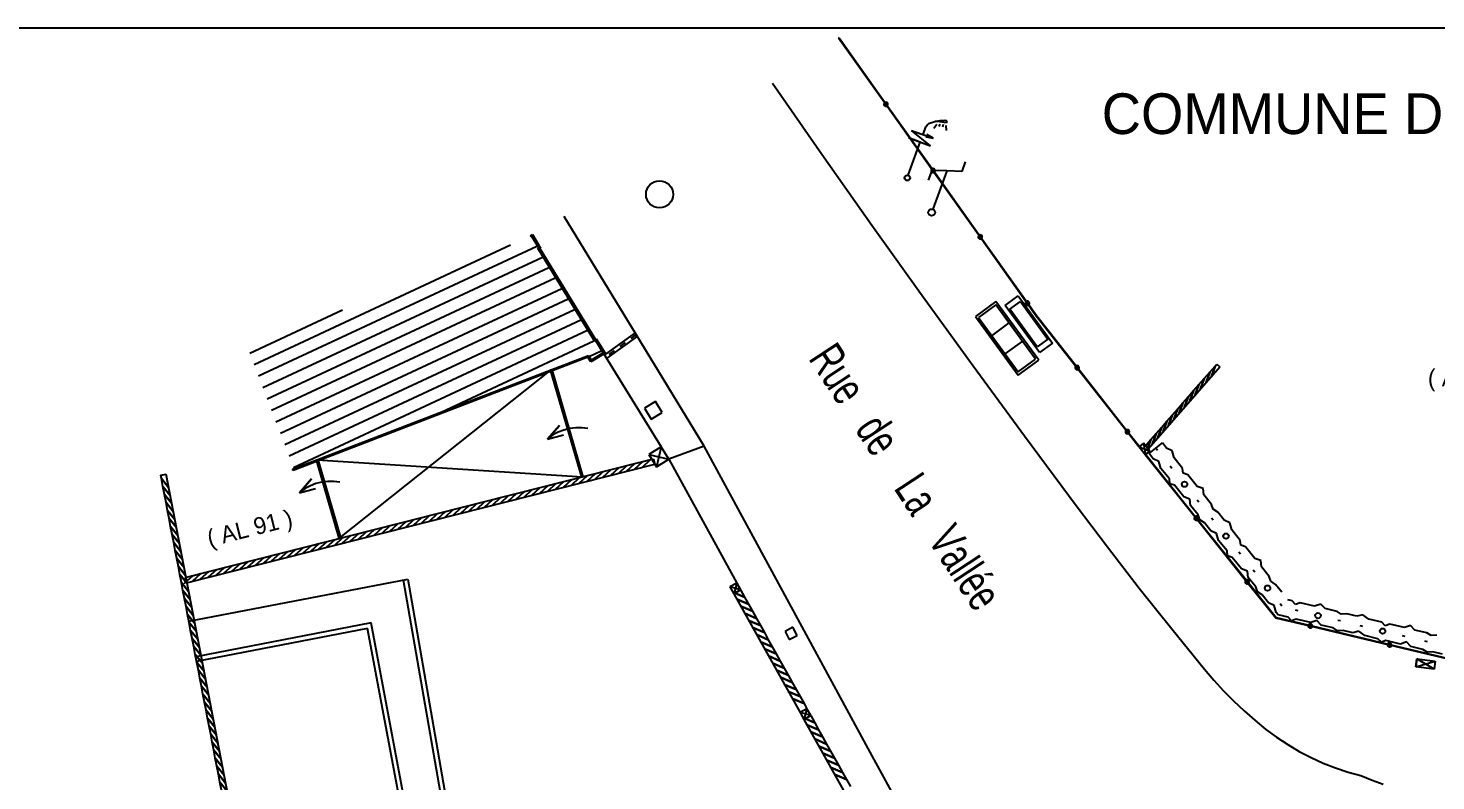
# Model space of a CAD drawing. Extents: x -215 to 206, y -120 to -34.
# Drawn here: x -171.11 to -129.6, y -56.06 to -33.86 of the extents above; entities that cross this region are included whole.
import ezdxf
from ezdxf.enums import TextEntityAlignment as Align

# ---------------------------------------------------------------- set-up
doc = ezdxf.new("R2010")
doc.units = 0
doc.header["$MEASUREMENT"] = 0
doc.layers.add('TOP$BATI', color=7, linetype='CONTINUOUS')
doc.styles.add('txt', font='TXT', dxfattribs={"height": 0.2})

msp = doc.modelspace()

# ---------------------------------------------------------------- linework, layer by layer
at = {"layer": 'TOP$BATI', "color": 7, "linetype": 'Continuous'}
for p, q in [((206.037, -33.859, 989.685), (-214.731, -33.859, 989.685)), ((-147.213, -34.155, 1000.262), (-147.196, -34.143, 1000.262)), ((-145.822, -36.111, 1000.262), (-147.213, -34.155, 1000.262)), ((-147.196, -34.143, 1000.262), (-145.806, -36.099, 1000.262)), ((-149.164, -35.482, 999.996), (-147.702, -37.58, 999.996)), ((-145.851, -36.091, 998.137), (-145.87, -36.084, 998.137)), ((-145.87, -36.084, 998.137), (-145.851, -36.091, 998.137)), ((-145.806, -36.099, 1000.262), (-145.822, -36.111, 1000.262)), ((-145.822, -36.111, 1000.262), (-145.806, -36.099, 1000.262)), ((-144.431, -38.067, 1000.262), (-145.822, -36.111, 1000.262)), ((-145.806, -36.099, 1000.262), (-144.415, -38.055, 1000.262)), ((-145.757, -36.126, 998.137), (-145.776, -36.119, 998.137)), ((-145.776, -36.119, 998.137), (-145.757, -36.126, 998.137)), ((-144.5, -37.332, 1000.272), (-145.057, -36.874, 1000.272)), ((-145.057, -36.874, 1000.272), (-144.418, -37.106, 1000.272)), ((-144.719, -36.997, 1000.272), (-144.637, -36.771, 1000.272)), ((-144.637, -36.771, 1000.272), (-144.597, -36.722, 1000.272)), ((-144.597, -36.722, 1000.272), (-144.532, -36.66, 1000.272)), ((-144.532, -36.66, 1000.272), (-144.436, -36.631, 1000.272)), ((-144.436, -36.631, 1000.272), (-144.341, -36.602, 1000.272)), ((-144.312, -36.698, 1000.272), (-144.397, -36.816, 1000.272)), ((-144.303, -36.616, 1000.272), (-144.367, -36.614, 1000.272)), ((-144.341, -36.602, 1000.272), (-144.226, -36.58, 1000.272)), ((-144.038, -36.649, 1000.272), (-144.303, -36.616, 1000.272)), ((-144.223, -36.688, 1000.272), (-144.25, -36.763, 1000.272)), ((-144.226, -36.58, 1000.272), (-144.074, -36.572, 1000.272)), ((-144.122, -36.703, 1000.272), (-144.149, -36.778, 1000.272)), ((-144.074, -36.572, 1000.272), (-144.037, -36.585, 1000.272)), ((-144.047, -36.731, 1000.272), (-144.038, -36.883, 1000.272)), ((-144.032, -36.63, 1000.272), (-144.038, -36.649, 1000.272)), ((-144.037, -36.585, 1000.272), (-144.018, -36.592, 1000.272)), ((-144.025, -36.611, 1000.272), (-144.032, -36.63, 1000.272)), ((-144.018, -36.592, 1000.272), (-144.025, -36.611, 1000.272)), ((-145.156, -38.2, 1000.272), (-144.801, -37.222, 1000.272)), ((-144.801, -37.222, 1000.272), (-145.139, -37.099, 1000.272)), ((-145.139, -37.099, 1000.272), (-144.5, -37.332, 1000.272)), ((-144.638, -37.069, 1000.272), (-144.418, -37.106, 1000.272)), ((-144.418, -37.106, 1000.272), (-144.611, -36.994, 1000.272)), ((-147.702, -37.58, 999.996), (-146.229, -39.669, 999.996)), ((-144.464, -38.06, 1000.305), (-144.566, -38.342, 1000.305)), ((-144.461, -38.047, 996.012), (-144.479, -38.04, 996.012)), ((-144.479, -38.04, 996.012), (-144.461, -38.047, 996.012)), ((-144.021, -38.072, 1000.305), (-144.464, -38.06, 1000.305)), ((-144.021, -38.072, 1000.305), (-144.432, -39.2, 1000.305)), ((-144.415, -38.055, 1000.262), (-144.431, -38.067, 1000.262)), ((-144.431, -38.067, 1000.262), (-144.415, -38.055, 1000.262)), ((-143.04, -40.023, 1000.262), (-144.431, -38.067, 1000.262)), ((-144.415, -38.055, 1000.262), (-143.024, -40.011, 1000.262)), ((-144.367, -38.081, 996.012), (-144.385, -38.075, 996.012)), ((-144.385, -38.075, 996.012), (-144.367, -38.081, 996.012)), ((-143.579, -38.084, 1000.305), (-144.021, -38.072, 1000.305)), ((-143.476, -37.802, 1000.305), (-143.579, -38.084, 1000.305)), ((-153.176, -42.899, 1000.687), (-155.306, -39.418, 1000.687)), ((-146.229, -39.669, 999.996), (-144.742, -41.749, 999.996)), ((-164.448, -43.781, 991.352), (-156.885, -40.254, 991.352)), ((-156.301, -39.984, 991.352), (-156.242, -39.948, 991.352)), ((-156.28, -40.018, 991.352), (-156.301, -39.984, 991.352)), ((-156.256, -40.003, 991.352), (-156.28, -40.018, 991.352)), ((-156.256, -40.003, 991.352), (-156.242, -39.948, 991.352)), ((-156.242, -39.948, 991.352), (-156.256, -40.003, 991.352)), ((-156.055, -40.334, 991.352), (-156.256, -40.003, 991.352)), ((-156.242, -39.948, 991.352), (-156, -40.347, 991.352)), ((-143.07, -40.003, 993.886), (-143.089, -39.996, 993.886)), ((-143.089, -39.996, 993.886), (-143.07, -40.003, 993.886)), ((-143.024, -40.011, 1000.262), (-143.04, -40.023, 1000.262)), ((-143.04, -40.023, 1000.262), (-143.024, -40.011, 1000.262)), ((-141.65, -41.979, 1000.262), (-143.04, -40.023, 1000.262)), ((-143.024, -40.011, 1000.262), (-141.633, -41.967, 1000.262)), ((-142.976, -40.037, 993.886), (-142.995, -40.031, 993.886)), ((-142.995, -40.031, 993.886), (-142.976, -40.037, 993.886)), ((-164.319, -44.118, 991.352), (-156.106, -40.288, 991.352)), ((-164.19, -44.455, 991.352), (-155.944, -40.61, 991.352)), ((-156.08, -40.35, 991.352), (-156.055, -40.334, 991.352)), ((-154.396, -43.097, 991.352), (-156.08, -40.35, 991.352)), ((-156.08, -40.35, 991.352), (-156.025, -40.363, 991.352)), ((-156.025, -40.363, 991.352), (-156.08, -40.35, 991.352)), ((-156.055, -40.334, 991.352), (-156, -40.347, 991.352)), ((-156, -40.347, 991.352), (-156.055, -40.334, 991.352)), ((-156, -40.347, 991.352), (-156.025, -40.363, 991.352)), ((-156.025, -40.363, 991.352), (-154.383, -43.042, 991.352)), ((-164.061, -44.792, 991.352), (-155.755, -40.919, 991.352)), ((-163.932, -45.129, 991.352), (-155.565, -41.228, 991.352)), ((-163.803, -45.466, 991.352), (-155.376, -41.537, 991.352)), ((-163.673, -45.803, 991.352), (-155.187, -41.846, 991.352)), ((-144.742, -41.749, 999.996), (-143.243, -43.82, 999.996)), ((-142.571, -41.925, 1000.334), (-143.176, -42.366, 1000.334)), ((-141.309, -43.653, 1000.334), (-142.571, -41.925, 1000.334)), ((-142.299, -42.038, 1000.433), (-141.911, -41.757, 1000.433)), ((-142.16, -42.149, 1000.433), (-141.849, -41.924, 1000.433)), ((-141.911, -41.757, 1000.433), (-140.902, -43.147, 1000.433)), ((-141.849, -41.924, 1000.433), (-141.042, -43.036, 1000.433)), ((-164.577, -43.444, 991.352), (-161.843, -42.169, 991.352)), ((-163.544, -46.14, 991.352), (-154.997, -42.154, 991.352)), ((-142.569, -42.021, 1000.334), (-143.085, -42.398, 1000.334)), ((-141.4, -43.622, 1000.334), (-142.569, -42.021, 1000.334)), ((-141.29, -43.428, 1000.433), (-142.299, -42.038, 1000.433)), ((-141.352, -43.261, 1000.433), (-142.16, -42.149, 1000.433)), ((-141.679, -41.959, 991.761), (-141.698, -41.952, 991.761)), ((-141.698, -41.952, 991.761), (-141.679, -41.959, 991.761)), ((-141.633, -41.967, 1000.262), (-141.65, -41.979, 1000.262)), ((-141.65, -41.979, 1000.262), (-141.633, -41.967, 1000.262)), ((-141.382, -42.355, 1000.262), (-141.65, -41.979, 1000.262)), ((-141.633, -41.967, 1000.262), (-141.366, -42.343, 1000.262)), ((-141.585, -41.993, 991.761), (-141.604, -41.987, 991.761)), ((-141.604, -41.987, 991.761), (-141.585, -41.993, 991.761)), ((-141.366, -42.343, 1000.262), (-141.382, -42.355, 1000.262)), ((-141.382, -42.355, 1000.262), (-141.366, -42.343, 1000.262)), ((-141.366, -42.343, 1000.262), (-140.169, -43.868, 1000.262)), ((-163.415, -46.477, 991.352), (-154.808, -42.463, 991.352)), ((-143.176, -42.366, 1000.334), (-141.913, -44.095, 1000.334)), ((-143.085, -42.398, 1000.334), (-141.916, -43.998, 1000.334)), ((-142.695, -42.932, 1000.334), (-142.179, -42.555, 1000.334)), ((-140.185, -43.88, 1000.262), (-141.382, -42.355, 1000.262)), ((-163.286, -46.814, 991.352), (-154.619, -42.772, 991.352)), ((-158.934, -45.182, 991.352), (-154.429, -43.081, 991.352)), ((-154.396, -43.097, 991.352), (-154.383, -43.042, 991.352)), ((-154.383, -43.042, 991.352), (-154.396, -43.097, 991.352)), ((-154.371, -43.082, 991.352), (-154.396, -43.097, 991.352)), ((-154.383, -43.042, 991.352), (-154.358, -43.027, 991.352)), ((-154.371, -43.082, 991.352), (-154.358, -43.027, 991.352)), ((-154.358, -43.027, 991.352), (-154.371, -43.082, 991.352)), ((-154.149, -43.437, 991.352), (-154.371, -43.082, 991.352)), ((-154.358, -43.027, 991.352), (-154.094, -43.45, 991.352)), ((-153.211, -42.85, 1000.253), (-154.116, -43.498, 1000.253)), ((-153.141, -42.948, 1000.253), (-154.046, -43.595, 1000.253)), ((-153.502, -43.132, 997.053), (-153.664, -43.248, 997.053)), ((-153.176, -42.899, 1000.253), (-153.339, -43.016, 1000.253)), ((-151.173, -46.185, 1000.687), (-153.176, -42.899, 1000.687)), ((-141.789, -43.088, 1000.334), (-142.305, -43.465, 1000.334)), ((-141.042, -43.036, 1000.433), (-141.352, -43.261, 1000.433)), ((-140.902, -43.147, 1000.433), (-141.29, -43.428, 1000.433)), ((-163.31, -46.865, 991.352), (-154.586, -43.512, 991.352)), ((-154.603, -43.562, 991.352), (-163.295, -46.902, 991.352)), ((-154.586, -43.512, 991.352), (-154.603, -43.562, 991.352)), ((-154.603, -43.562, 991.352), (-154.586, -43.512, 991.352)), ((-154.518, -43.704, 991.352), (-154.603, -43.562, 991.352)), ((-154.586, -43.512, 991.352), (-154.504, -43.649, 991.352)), ((-154.55, -43.535, 991.352), (-154.21, -43.376, 991.352)), ((-154.094, -43.45, 991.352), (-154.518, -43.704, 991.352)), ((-154.504, -43.649, 991.352), (-154.149, -43.437, 991.352)), ((-154.149, -43.437, 991.352), (-152.438, -46.205, 991.352)), ((-154.149, -43.437, 991.352), (-154.094, -43.45, 991.352)), ((-154.094, -43.45, 991.352), (-154.149, -43.437, 991.352)), ((-153.827, -43.365, 993.853), (-153.99, -43.481, 993.853)), ((-161.918, -48.893, 1001.275), (-155.688, -43.935, 1001.275)), ((-155.707, -43.941, 991.352), (-155.668, -43.93, 991.352)), ((-154.786, -47.1, 991.352), (-155.707, -43.941, 991.352)), ((-155.668, -43.93, 991.352), (-154.748, -47.089, 991.352)), ((-154.504, -43.649, 991.352), (-154.518, -43.704, 991.352)), ((-154.518, -43.704, 991.352), (-154.504, -43.649, 991.352)), ((-143.243, -43.82, 999.996), (-141.732, -45.881, 999.996)), ((-141.916, -43.998, 1000.334), (-141.4, -43.622, 1000.334)), ((-141.913, -44.095, 1000.334), (-141.309, -43.653, 1000.334)), ((-140.215, -43.86, 991.352), (-140.233, -43.853, 991.352)), ((-140.233, -43.853, 991.352), (-140.215, -43.86, 991.352)), ((-140.169, -43.868, 1000.262), (-140.185, -43.88, 1000.262)), ((-140.185, -43.88, 1000.262), (-140.169, -43.868, 1000.262)), ((-138.703, -45.768, 1000.262), (-140.185, -43.88, 1000.262)), ((-140.169, -43.868, 1000.262), (-138.687, -45.756, 1000.262)), ((-140.121, -43.894, 991.352), (-140.14, -43.888, 991.352)), ((-140.14, -43.888, 991.352), (-140.121, -43.894, 991.352)), ((-138.073, -46.256, 1000.384), (-135.964, -43.845, 1000.384)), ((-136.267, -44.01, 1000.384), (-136.109, -43.829, 1000.384)), ((-136.109, -43.829, 1000.384), (-136.216, -44.134, 1000.384)), ((-136.216, -44.134, 1000.384), (-136.109, -43.829, 1000.384)), ((-136.109, -43.829, 1000.384), (-136.054, -43.766, 1000.384)), ((-136.054, -43.766, 991.352), (-135.964, -43.845, 991.352)), ((-136.742, -44.551, 1000.384), (-136.583, -44.371, 1000.384)), ((-136.583, -44.371, 1000.384), (-136.691, -44.676, 1000.384)), ((-136.691, -44.676, 1000.384), (-136.583, -44.371, 1000.384)), ((-136.583, -44.371, 1000.384), (-136.425, -44.19, 1000.384)), ((-136.425, -44.19, 1000.384), (-136.533, -44.495, 1000.384)), ((-136.533, -44.495, 1000.384), (-136.425, -44.19, 1000.384)), ((-136.425, -44.19, 1000.384), (-136.267, -44.01, 1000.384)), ((-136.267, -44.01, 1000.384), (-136.375, -44.314, 1000.384)), ((-136.375, -44.314, 1000.384), (-136.267, -44.01, 1000.384)), ((-137.058, -44.913, 1000.384), (-136.899, -44.732, 1000.384)), ((-136.899, -44.732, 1000.384), (-137.007, -45.037, 1000.384)), ((-137.007, -45.037, 1000.384), (-136.899, -44.732, 1000.384)), ((-136.899, -44.732, 1000.384), (-136.742, -44.551, 1000.384)), ((-136.742, -44.551, 1000.384), (-136.849, -44.856, 1000.384)), ((-136.849, -44.856, 1000.384), (-136.742, -44.551, 1000.384)), ((-152.611, -44.872, 1000.351), (-152.935, -45.067, 1000.351)), ((-152.935, -45.067, 1000.351), (-152.739, -45.392, 1000.351)), ((-152.739, -45.392, 1000.351), (-152.415, -45.196, 1000.351)), ((-152.415, -45.196, 1000.351), (-152.611, -44.872, 1000.351)), ((-137.374, -45.274, 1000.384), (-137.216, -45.093, 1000.384)), ((-137.216, -45.093, 1000.384), (-137.323, -45.398, 1000.384)), ((-137.323, -45.398, 1000.384), (-137.216, -45.093, 1000.384)), ((-137.216, -45.093, 1000.384), (-137.058, -44.913, 1000.384)), ((-137.058, -44.913, 1000.384), (-137.165, -45.218, 1000.384)), ((-137.165, -45.218, 1000.384), (-137.058, -44.913, 1000.384)), ((-155.798, -45.982, 991.352), (-155.439, -45.575, 991.352)), ((-155.439, -45.575, 991.352), (-155.798, -45.982, 991.352)), ((-154.962, -45.649, 991.352), (-155.138, -45.67, 991.352)), ((-154.785, -45.648, 991.352), (-154.962, -45.649, 991.352)), ((-154.608, -45.668, 991.352), (-154.785, -45.648, 991.352)), ((-137.848, -45.816, 1000.384), (-137.69, -45.635, 1000.384)), ((-137.69, -45.635, 1000.384), (-137.797, -45.94, 1000.384)), ((-137.797, -45.94, 1000.384), (-137.69, -45.635, 1000.384)), ((-137.69, -45.635, 1000.384), (-137.532, -45.455, 1000.384)), ((-137.532, -45.455, 1000.384), (-137.639, -45.759, 1000.384)), ((-137.639, -45.759, 1000.384), (-137.532, -45.455, 1000.384)), ((-137.532, -45.455, 1000.384), (-137.374, -45.274, 1000.384)), ((-137.374, -45.274, 1000.384), (-137.481, -45.579, 1000.384)), ((-137.481, -45.579, 1000.384), (-137.374, -45.274, 1000.384)), ((-155.634, -45.855, 991.352), (-155.798, -45.982, 991.352)), ((-155.798, -45.982, 991.352), (-155.32, -45.856, 991.352)), ((-155.477, -45.774, 991.352), (-155.634, -45.855, 991.352)), ((-155.31, -45.712, 991.352), (-155.477, -45.774, 991.352)), ((-155.138, -45.67, 991.352), (-155.31, -45.712, 991.352)), ((-141.732, -45.881, 999.996), (-140.208, -47.934, 999.996)), ((-138.733, -45.748, 991.352), (-138.752, -45.741, 991.352)), ((-138.752, -45.741, 991.352), (-138.733, -45.748, 991.352)), ((-138.687, -45.756, 1000.262), (-138.703, -45.768, 1000.262)), ((-138.703, -45.768, 1000.262), (-138.687, -45.756, 1000.262)), ((-138.355, -46.212, 1000.262), (-138.703, -45.768, 1000.262)), ((-138.687, -45.756, 1000.262), (-138.339, -46.199, 1000.262)), ((-138.639, -45.782, 991.352), (-138.658, -45.775, 991.352)), ((-138.658, -45.775, 991.352), (-138.639, -45.782, 991.352)), ((-138.164, -46.177, 1000.384), (-138.006, -45.996, 1000.384)), ((-138.006, -45.996, 1000.384), (-138.113, -46.301, 1000.384)), ((-138.113, -46.301, 1000.384), (-138.006, -45.996, 1000.384)), ((-138.006, -45.996, 1000.384), (-137.848, -45.816, 1000.384)), ((-137.848, -45.816, 1000.384), (-137.955, -46.121, 1000.384)), ((-137.955, -46.121, 1000.384), (-137.848, -45.816, 1000.384)), ((-152.438, -46.205, 991.352), (-152.804, -46.431, 991.352)), ((-152.804, -46.431, 991.352), (-152.578, -46.797, 991.352)), ((-152.804, -46.431, 991.352), (-152.212, -46.571, 991.352)), ((-152.438, -46.205, 991.352), (-152.578, -46.797, 991.352)), ((-152.212, -46.571, 991.352), (-152.438, -46.205, 991.352)), ((-152.212, -46.571, 991.352), (-152.438, -46.205, 991.352)), ((-151.173, -46.185, 1000.227), (-152.213, -46.571, 1000.227)), ((-146.334, -55.101, 1000.687), (-151.173, -46.185, 1000.687)), ((-138.339, -46.199, 1000.262), (-138.355, -46.212, 1000.262)), ((-138.221, -46.105, 1000.384), (-138.347, -46.206, 1000.384)), ((-138.347, -46.206, 1000.384), (-138.16, -46.44, 1000.384)), ((-138.347, -46.206, 1000.384), (-138.034, -46.339, 1000.384)), ((-138.034, -46.339, 1000.384), (-138.221, -46.105, 1000.384)), ((-138.034, -46.339, 1000.384), (-138.221, -46.105, 1000.384)), ((-138.221, -46.105, 1000.384), (-138.16, -46.44, 1000.384)), ((-138.167, -46.446, 991.352), (-138.152, -46.434, 991.352)), ((-136.668, -48.32, 991.352), (-138.167, -46.446, 991.352)), ((-138.164, -46.177, 1000.384), (-138.073, -46.256, 1000.384)), ((-138.16, -46.44, 1000.384), (-138.034, -46.339, 1000.384)), ((-138.152, -46.434, 991.352), (-136.653, -48.308, 991.352)), ((-138.053, -46.407, 991.352), (-137.663, -46.094, 991.352)), ((-137.929, -46.562, 991.352), (-138.053, -46.407, 991.352)), ((-137.808, -46.313, 991.352), (-137.858, -46.251, 991.352)), ((-137.538, -46.25, 991.352), (-137.663, -46.094, 991.352)), ((-137.376, -46.325, 991.352), (-137.538, -46.25, 991.352)), ((-137.313, -46.531, 991.352), (-137.376, -46.325, 991.352)), ((-166.442, -50.219, 1001.043), (-152.628, -46.717, 1001.043)), ((-163.295, -46.902, 991.352), (-163.31, -46.865, 991.352)), ((-162.609, -46.593, 1001.275), (-162.571, -46.582, 1001.275)), ((-161.938, -48.898, 1001.275), (-162.609, -46.593, 1001.275)), ((-162.59, -46.588, 1001.275), (-154.767, -47.094, 1001.275)), ((-162.571, -46.582, 1001.275), (-161.899, -48.887, 1001.275)), ((-152.667, -46.562, 1001.043), (-152.628, -46.717, 1001.043)), ((-152.578, -46.797, 991.352), (-152.212, -46.571, 991.352)), ((-152.213, -46.571, 991.352), (-150.101, -50.43, 991.352)), ((-137.766, -46.637, 991.352), (-137.929, -46.562, 991.352)), ((-137.704, -46.843, 991.352), (-137.766, -46.637, 991.352)), ((-137.454, -47.156, 991.352), (-137.704, -46.843, 991.352)), ((-137.384, -46.844, 991.352), (-137.434, -46.781, 991.352)), ((-137.064, -46.844, 991.352), (-137.313, -46.531, 991.352)), ((-137.051, -46.987, 991.352), (-137.064, -46.844, 991.352)), ((-167.201, -47.042, 1000.676), (-167.044, -47.012, 1000.676)), ((-164.162, -61.961, 1000.676), (-167.044, -47.012, 1000.676)), ((-163.11, -47.562, 991.352), (-162.751, -47.156, 991.352)), ((-162.751, -47.156, 991.352), (-163.11, -47.562, 991.352)), ((-162.622, -47.292, 991.352), (-162.788, -47.354, 991.352)), ((-162.45, -47.251, 991.352), (-162.622, -47.292, 991.352)), ((-162.274, -47.229, 991.352), (-162.45, -47.251, 991.352)), ((-162.096, -47.228, 991.352), (-162.274, -47.229, 991.352)), ((-161.92, -47.248, 991.352), (-162.096, -47.228, 991.352)), ((-154.748, -47.089, 991.352), (-154.786, -47.1, 991.352)), ((-137.441, -47.3, 991.352), (-137.454, -47.156, 991.352)), ((-137.304, -47.343, 991.352), (-137.441, -47.3, 991.352)), ((-136.914, -47.031, 991.352), (-137.051, -46.987, 991.352)), ((-136.639, -47.375, 991.352), (-136.914, -47.031, 991.352)), ((-162.946, -47.435, 991.352), (-163.11, -47.562, 991.352)), ((-163.11, -47.562, 991.352), (-162.632, -47.436, 991.352)), ((-162.788, -47.354, 991.352), (-162.946, -47.435, 991.352)), ((-137.029, -47.687, 991.352), (-137.304, -47.343, 991.352)), ((-136.851, -47.749, 991.352), (-137.029, -47.687, 991.352)), ((-136.461, -47.437, 991.352), (-136.639, -47.375, 991.352)), ((-136.439, -47.625, 991.352), (-136.461, -47.437, 991.352)), ((-136.214, -47.906, 991.352), (-136.439, -47.625, 991.352)), ((-140.208, -47.934, 999.996), (-139.282, -49.159, 999.996)), ((-136.829, -47.937, 991.352), (-136.851, -47.749, 991.352)), ((-136.605, -48.218, 991.352), (-136.829, -47.937, 991.352)), ((-136.584, -47.843, 991.352), (-136.634, -47.781, 991.352)), ((-136.166, -48.046, 991.352), (-136.214, -47.906, 991.352)), ((-136.027, -48.14, 991.352), (-136.166, -48.046, 991.352)), ((-135.839, -48.374, 991.352), (-136.027, -48.14, 991.352)), ((-136.698, -48.3, 991.352), (-136.717, -48.294, 991.352)), ((-136.717, -48.294, 991.352), (-136.698, -48.3, 991.352)), ((-136.653, -48.308, 991.352), (-136.668, -48.32, 991.352)), ((-136.668, -48.32, 991.352), (-136.653, -48.308, 991.352)), ((-135.169, -50.195, 991.352), (-136.668, -48.32, 991.352)), ((-136.653, -48.308, 991.352), (-135.154, -50.182, 991.352)), ((-136.604, -48.335, 991.352), (-136.623, -48.328, 991.352)), ((-136.623, -48.328, 991.352), (-136.604, -48.335, 991.352)), ((-136.556, -48.359, 991.352), (-136.605, -48.218, 991.352)), ((-136.417, -48.452, 991.352), (-136.556, -48.359, 991.352)), ((-136.23, -48.687, 991.352), (-136.417, -48.452, 991.352)), ((-136.16, -48.374, 991.352), (-136.209, -48.312, 991.352)), ((-135.677, -48.449, 991.352), (-135.839, -48.374, 991.352)), ((-135.614, -48.656, 991.352), (-135.677, -48.449, 991.352)), ((-161.899, -48.887, 1001.275), (-161.938, -48.898, 1001.275)), ((-136.067, -48.762, 991.352), (-136.23, -48.687, 991.352)), ((-136.005, -48.968, 991.352), (-136.067, -48.762, 991.352)), ((-135.755, -49.28, 991.352), (-136.005, -48.968, 991.352)), ((-135.365, -48.968, 991.352), (-135.614, -48.656, 991.352)), ((-135.352, -49.111, 991.352), (-135.365, -48.968, 991.352)), ((-139.282, -49.159, 999.996), (-138.342, -50.373, 999.996)), ((-135.743, -49.424, 991.352), (-135.755, -49.28, 991.352)), ((-135.36, -49.374, 991.352), (-135.41, -49.312, 991.352)), ((-135.215, -49.155, 991.352), (-135.352, -49.111, 991.352)), ((-134.94, -49.499, 991.352), (-135.215, -49.155, 991.352)), ((-135.605, -49.468, 991.352), (-135.743, -49.424, 991.352)), ((-135.33, -49.811, 991.352), (-135.605, -49.468, 991.352)), ((-135.152, -49.874, 991.352), (-135.33, -49.811, 991.352)), ((-134.762, -49.561, 991.352), (-134.94, -49.499, 991.352)), ((-134.74, -49.749, 991.352), (-134.762, -49.561, 991.352)), ((-134.515, -50.03, 991.352), (-134.74, -49.749, 991.352)), ((-166.481, -50.064, 1001.043), (-166.442, -50.219, 1001.043)), ((-166.37, -51.352, 991.352), (-159.911, -50.107, 991.352)), ((-160.048, -50.133, 991.352), (-158.241, -60.545, 991.352)), ((-159.91, -50.109, 991.352), (-158.104, -60.517, 991.352)), ((-150.214, -50.229, 1000.373), (-150.414, -50.341, 1000.373)), ((-150.214, -50.229, 1000.373), (-150.302, -50.542, 1000.373)), ((-150.101, -50.43, 1000.373), (-150.214, -50.229, 1000.373)), ((-135.199, -50.175, 991.352), (-135.218, -50.168, 991.352)), ((-135.218, -50.168, 991.352), (-135.199, -50.175, 991.352)), ((-135.154, -50.182, 991.352), (-135.169, -50.195, 991.352)), ((-135.169, -50.195, 991.352), (-135.154, -50.182, 991.352)), ((-134.32, -51.257, 991.352), (-135.169, -50.195, 991.352)), ((-135.154, -50.182, 991.352), (-134.309, -51.239, 991.352)), ((-135.131, -50.061, 991.352), (-135.152, -49.874, 991.352)), ((-134.906, -50.342, 991.352), (-135.131, -50.061, 991.352)), ((-135.105, -50.209, 991.352), (-135.124, -50.202, 991.352)), ((-135.124, -50.202, 991.352), (-135.105, -50.209, 991.352)), ((-134.935, -49.905, 991.352), (-134.985, -49.843, 991.352)), ((-134.467, -50.171, 991.352), (-134.515, -50.03, 991.352)), ((-134.328, -50.264, 991.352), (-134.467, -50.171, 991.352)), ((-150.414, -50.341, 1000.373), (-150.302, -50.542, 1000.373)), ((-150.101, -50.43, 1000.373), (-150.414, -50.341, 1000.373)), ((-149.985, -50.64, 1000.373), (-150.332, -50.49, 1000.373)), ((-150.332, -50.49, 1000.373), (-149.985, -50.64, 1000.373)), ((-150.101, -50.43, 1000.373), (-150.302, -50.542, 1000.373)), ((-150.302, -50.542, 1000.373), (-150.101, -50.43, 1000.373)), ((-150.302, -50.542, 1000.373), (-150.101, -50.43, 1000.373)), ((-150.302, -50.542, 1000.373), (-148.346, -54.047, 1000.373)), ((-150.101, -50.43, 1000.373), (-149.985, -50.64, 1000.373)), ((-149.985, -50.64, 1000.373), (-149.868, -50.849, 1000.373)), ((-138.342, -50.373, 999.996), (-137.388, -51.576, 999.996)), ((-134.857, -50.483, 991.352), (-134.906, -50.342, 991.352)), ((-134.718, -50.577, 991.352), (-134.857, -50.483, 991.352)), ((-134.531, -50.811, 991.352), (-134.718, -50.577, 991.352)), ((-134.141, -50.499, 991.352), (-134.328, -50.264, 991.352)), ((-149.868, -50.849, 1000.373), (-150.215, -50.699, 1000.373)), ((-150.215, -50.699, 1000.373), (-149.868, -50.849, 1000.373)), ((-149.751, -51.059, 1000.373), (-150.098, -50.909, 1000.373)), ((-150.098, -50.909, 1000.373), (-149.751, -51.059, 1000.373)), ((-149.868, -50.849, 1000.373), (-149.751, -51.059, 1000.373)), ((-149.751, -51.059, 1000.373), (-149.634, -51.268, 1000.373)), ((-134.369, -50.886, 991.352), (-134.531, -50.811, 991.352)), ((-134.306, -51.092, 991.352), (-134.369, -50.886, 991.352)), ((-134.136, -50.905, 991.352), (-134.186, -50.842, 991.352)), ((-133.833, -50.749, 991.352), (-133.965, -50.718, 991.352)), ((-133.735, -50.855, 991.352), (-133.833, -50.749, 991.352)), ((-133.658, -51.048, 991.352), (-133.736, -51.03, 991.352)), ((-133.6, -50.805, 991.352), (-133.735, -50.855, 991.352)), ((-133.172, -50.907, 991.352), (-133.6, -50.805, 991.352)), ((-132.993, -50.847, 991.352), (-133.172, -50.907, 991.352)), ((-132.861, -50.981, 991.352), (-132.993, -50.847, 991.352)), ((-132.51, -51.065, 991.352), (-132.861, -50.981, 991.352)), ((-160.992, -51.403, 1001.395), (-166.168, -52.4, 1001.395)), ((-159.26, -60.653, 1001.395), (-160.992, -51.403, 1001.395)), ((-149.634, -51.268, 1000.373), (-149.981, -51.118, 1000.373)), ((-149.981, -51.118, 1000.373), (-149.634, -51.268, 1000.373)), ((-149.517, -51.478, 1000.373), (-149.864, -51.328, 1000.373)), ((-149.864, -51.328, 1000.373), (-149.517, -51.478, 1000.373)), ((-149.634, -51.268, 1000.373), (-149.517, -51.478, 1000.373)), ((-134.309, -51.239, 991.352), (-134.32, -51.257, 991.352)), ((-134.32, -51.257, 991.352), (-134.309, -51.239, 991.352)), ((-133.302, -51.5, 991.352), (-134.32, -51.257, 991.352)), ((-134.309, -51.239, 991.352), (-133.297, -51.48, 991.352)), ((-134.248, -51.164, 991.352), (-134.306, -51.092, 991.352)), ((-133.949, -51.236, 991.352), (-134.248, -51.164, 991.352)), ((-133.851, -51.341, 991.352), (-133.949, -51.236, 991.352)), ((-133.716, -51.291, 991.352), (-133.851, -51.341, 991.352)), ((-133.288, -51.394, 991.352), (-133.716, -51.291, 991.352)), ((-133.337, -51.476, 991.352), (-133.356, -51.469, 991.352)), ((-133.356, -51.469, 991.352), (-133.337, -51.476, 991.352)), ((-133.109, -51.333, 991.352), (-133.288, -51.394, 991.352)), ((-132.977, -51.468, 991.352), (-133.109, -51.333, 991.352)), ((-132.626, -51.551, 991.352), (-132.977, -51.468, 991.352)), ((-132.386, -51.146, 991.352), (-132.51, -51.065, 991.352)), ((-132.413, -51.345, 991.352), (-132.491, -51.327, 991.352)), ((-132.219, -51.135, 991.352), (-132.386, -51.146, 991.352)), ((-131.927, -51.204, 991.352), (-132.219, -51.135, 991.352)), ((-131.753, -51.163, 991.352), (-131.927, -51.204, 991.352)), ((-131.577, -51.288, 991.352), (-131.753, -51.163, 991.352)), ((-131.187, -51.38, 991.352), (-131.577, -51.288, 991.352)), ((-131.089, -51.486, 991.352), (-131.187, -51.38, 991.352)), ((-130.954, -51.436, 991.352), (-131.089, -51.486, 991.352)), ((-130.526, -51.538, 991.352), (-130.954, -51.436, 991.352)), ((-161.104, -51.567, 1001.395), (-166.141, -52.538, 1001.395)), ((-159.401, -60.664, 1001.395), (-161.104, -51.567, 1001.395)), ((-149.4, -51.687, 1000.373), (-149.747, -51.538, 1000.373)), ((-149.747, -51.538, 1000.373), (-149.4, -51.687, 1000.373)), ((-149.283, -51.897, 1000.373), (-149.63, -51.747, 1000.373)), ((-149.63, -51.747, 1000.373), (-149.283, -51.897, 1000.373)), ((-149.517, -51.478, 1000.373), (-149.4, -51.687, 1000.373)), ((-149.4, -51.687, 1000.373), (-149.283, -51.897, 1000.373)), ((-148.559, -51.531, 1000.325), (-148.79, -51.651, 1000.325)), ((-148.79, -51.651, 1000.325), (-148.665, -51.892, 1000.325)), ((-148.665, -51.892, 1000.325), (-148.434, -51.771, 1000.325)), ((-148.434, -51.771, 1000.325), (-148.559, -51.531, 1000.325)), ((-137.388, -51.576, 999.996), (-136.42, -52.768, 999.996)), ((-133.297, -51.48, 991.352), (-133.302, -51.5, 991.352)), ((-133.302, -51.5, 991.352), (-133.297, -51.48, 991.352)), ((-130.967, -52.056, 991.352), (-133.302, -51.5, 991.352)), ((-133.297, -51.48, 991.352), (-130.962, -52.037, 991.352)), ((-133.243, -51.51, 991.352), (-133.262, -51.504, 991.352)), ((-133.262, -51.504, 991.352), (-133.243, -51.51, 991.352)), ((-132.502, -51.632, 991.352), (-132.626, -51.551, 991.352)), ((-132.335, -51.621, 991.352), (-132.502, -51.632, 991.352)), ((-132.043, -51.69, 991.352), (-132.335, -51.621, 991.352)), ((-131.869, -51.65, 991.352), (-132.043, -51.69, 991.352)), ((-131.692, -51.774, 991.352), (-131.869, -51.65, 991.352)), ((-131.751, -51.503, 991.352), (-131.829, -51.484, 991.352)), ((-131.304, -51.867, 991.352), (-131.692, -51.774, 991.352)), ((-131.205, -51.972, 991.352), (-131.304, -51.867, 991.352)), ((-130.506, -51.8, 991.352), (-130.584, -51.781, 991.352)), ((-130.347, -51.478, 991.352), (-130.526, -51.538, 991.352)), ((-130.215, -51.612, 991.352), (-130.347, -51.478, 991.352)), ((-129.865, -51.696, 991.352), (-130.215, -51.612, 991.352)), ((-129.74, -51.777, 991.352), (-129.865, -51.696, 991.352)), ((-129.573, -51.765, 991.352), (-129.74, -51.777, 991.352)), ((-149.166, -52.107, 1000.373), (-149.513, -51.957, 1000.373)), ((-149.513, -51.957, 1000.373), (-149.166, -52.107, 1000.373)), ((-149.049, -52.316, 1000.373), (-149.396, -52.166, 1000.373)), ((-149.396, -52.166, 1000.373), (-149.049, -52.316, 1000.373)), ((-149.283, -51.897, 1000.373), (-149.166, -52.107, 1000.373)), ((-149.166, -52.107, 1000.373), (-149.049, -52.316, 1000.373)), ((-131.07, -51.922, 991.352), (-131.205, -51.972, 991.352)), ((-130.642, -52.025, 991.352), (-131.07, -51.922, 991.352)), ((-131.002, -52.033, 991.352), (-131.021, -52.026, 991.352)), ((-131.021, -52.026, 991.352), (-131.002, -52.033, 991.352)), ((-130.962, -52.037, 991.352), (-130.967, -52.056, 991.352)), ((-130.967, -52.056, 991.352), (-130.962, -52.037, 991.352)), ((-128.637, -52.612, 991.352), (-130.967, -52.056, 991.352)), ((-130.962, -52.037, 991.352), (-128.633, -52.593, 991.352)), ((-130.908, -52.067, 991.352), (-130.927, -52.06, 991.352)), ((-130.927, -52.06, 991.352), (-130.908, -52.067, 991.352)), ((-130.463, -51.964, 991.352), (-130.642, -52.025, 991.352)), ((-130.331, -52.099, 991.352), (-130.463, -51.964, 991.352)), ((-129.981, -52.182, 991.352), (-130.331, -52.099, 991.352)), ((-129.856, -52.263, 991.352), (-129.981, -52.182, 991.352)), ((-129.845, -51.958, 991.352), (-129.923, -51.939, 991.352)), ((-129.689, -52.252, 991.352), (-129.856, -52.263, 991.352)), ((-129.397, -52.321, 991.352), (-129.689, -52.252, 991.352)), ((-148.932, -52.526, 1000.373), (-149.279, -52.376, 1000.373)), ((-149.279, -52.376, 1000.373), (-148.932, -52.526, 1000.373)), ((-148.815, -52.735, 1000.373), (-149.162, -52.585, 1000.373)), ((-149.162, -52.585, 1000.373), (-148.815, -52.735, 1000.373)), ((-149.049, -52.316, 1000.373), (-148.932, -52.526, 1000.373)), ((-148.932, -52.526, 1000.373), (-148.815, -52.735, 1000.373)), ((-130.185, -52.699, 1000.062), (-130.158, -52.465, 1000.062)), ((-130.158, -52.465, 1000.062), (-130.185, -52.699, 1000.062)), ((-130.185, -52.699, 1000.062), (-129.622, -52.528, 1000.062)), ((-129.65, -52.762, 1000.062), (-130.185, -52.699, 1000.062)), ((-130.158, -52.465, 1000.062), (-129.622, -52.528, 1000.062)), ((-129.65, -52.762, 1000.062), (-130.158, -52.465, 1000.062)), ((-129.622, -52.528, 1000.062), (-129.65, -52.762, 1000.062)), ((-148.698, -52.945, 1000.373), (-149.045, -52.795, 1000.373)), ((-149.045, -52.795, 1000.373), (-148.698, -52.945, 1000.373)), ((-148.581, -53.155, 1000.373), (-148.928, -53.005, 1000.373)), ((-148.928, -53.005, 1000.373), (-148.581, -53.155, 1000.373)), ((-148.815, -52.735, 1000.373), (-148.698, -52.945, 1000.373)), ((-148.698, -52.945, 1000.373), (-148.581, -53.155, 1000.373)), ((-136.42, -52.768, 999.996), (-136.146, -53.091, 999.996)), ((-136.146, -53.091, 999.996), (-135.859, -53.403, 999.996)), ((-148.464, -53.364, 1000.373), (-148.811, -53.214, 1000.373)), ((-148.811, -53.214, 1000.373), (-148.464, -53.364, 1000.373)), ((-148.347, -53.574, 1000.373), (-148.695, -53.424, 1000.373)), ((-148.695, -53.424, 1000.373), (-148.347, -53.574, 1000.373)), ((-148.581, -53.155, 1000.373), (-148.464, -53.364, 1000.373)), ((-148.464, -53.364, 1000.373), (-148.347, -53.574, 1000.373)), ((-135.859, -53.403, 999.996), (-135.562, -53.704, 999.996)), ((-148.23, -53.783, 1000.373), (-148.577, -53.633, 1000.373)), ((-148.577, -53.633, 1000.373), (-148.23, -53.783, 1000.373)), ((-148.347, -53.574, 1000.373), (-148.23, -53.783, 1000.373)), ((-148.145, -53.935, 1000.337), (-148.346, -54.047, 1000.337)), ((-148.145, -53.935, 1000.337), (-148.346, -54.047, 1000.337)), ((-148.145, -53.935, 1000.337), (-148.234, -54.248, 1000.337)), ((-148.23, -53.783, 1000.373), (-148.145, -53.935, 1000.373)), ((-148.033, -54.136, 1000.337), (-148.145, -53.935, 1000.337)), ((-135.562, -53.704, 999.996), (-135.254, -53.995, 999.996)), ((-148.346, -54.047, 1000.337), (-148.234, -54.248, 1000.337)), ((-148.033, -54.136, 1000.337), (-148.346, -54.047, 1000.337)), ((-147.916, -54.346, 1000.337), (-148.263, -54.196, 1000.337)), ((-148.263, -54.196, 1000.337), (-147.916, -54.346, 1000.337)), ((-148.033, -54.136, 1000.337), (-148.234, -54.249, 1000.337)), ((-148.234, -54.248, 1000.337), (-148.033, -54.136, 1000.337)), ((-148.234, -54.248, 1000.337), (-148.033, -54.136, 1000.337)), ((-148.234, -54.249, 1000.337), (-146.252, -57.785, 1000.337)), ((-148.033, -54.136, 1000.337), (-147.916, -54.346, 1000.337)), ((-147.916, -54.346, 1000.337), (-147.799, -54.555, 1000.337)), ((-135.254, -53.995, 999.996), (-134.936, -54.274, 999.996)), ((-134.936, -54.274, 999.996), (-134.607, -54.541, 999.996)), ((-147.799, -54.555, 1000.337), (-148.146, -54.406, 1000.337)), ((-148.146, -54.406, 1000.337), (-147.799, -54.555, 1000.337)), ((-147.681, -54.764, 1000.337), (-148.029, -54.615, 1000.337)), ((-148.029, -54.615, 1000.337), (-147.681, -54.764, 1000.337)), ((-147.799, -54.555, 1000.337), (-147.681, -54.764, 1000.337)), ((-147.681, -54.764, 1000.337), (-147.564, -54.974, 1000.337)), ((-134.607, -54.541, 999.996), (-134.292, -54.775, 999.996)), ((-134.292, -54.775, 999.996), (-133.965, -54.992, 999.996)), ((-147.564, -54.974, 1000.337), (-147.911, -54.824, 1000.337)), ((-147.911, -54.824, 1000.337), (-147.564, -54.974, 1000.337)), ((-147.447, -55.183, 1000.337), (-147.794, -55.034, 1000.337)), ((-147.794, -55.034, 1000.337), (-147.447, -55.183, 1000.337)), ((-147.564, -54.974, 1000.337), (-147.447, -55.183, 1000.337)), ((-147.447, -55.183, 1000.337), (-147.329, -55.392, 1000.337)), ((-142.399, -62.312, 1000.687), (-146.334, -55.101, 1000.687)), ((-133.965, -54.992, 999.996), (-133.628, -55.192, 999.996)), ((-133.628, -55.192, 999.996), (-133.279, -55.373, 999.996)), ((-147.329, -55.392, 1000.337), (-147.677, -55.243, 1000.337)), ((-147.677, -55.243, 1000.337), (-147.329, -55.392, 1000.337)), ((-147.212, -55.602, 1000.337), (-147.559, -55.453, 1000.337)), ((-147.559, -55.453, 1000.337), (-147.212, -55.602, 1000.337)), ((-147.329, -55.392, 1000.337), (-147.212, -55.602, 1000.337)), ((-147.212, -55.602, 1000.337), (-147.095, -55.811, 1000.337)), ((-133.279, -55.373, 999.996), (-132.922, -55.535, 999.996)), ((-132.922, -55.535, 999.996), (-132.557, -55.679, 999.996)), ((-147.095, -55.811, 1000.337), (-147.442, -55.662, 1000.337)), ((-147.442, -55.662, 1000.337), (-147.095, -55.811, 1000.337)), ((-146.977, -56.02, 1000.337), (-147.325, -55.871, 1000.337)), ((-147.325, -55.871, 1000.337), (-146.977, -56.02, 1000.337)), ((-147.095, -55.811, 1000.337), (-146.977, -56.02, 1000.337)), ((-146.977, -56.02, 1000.337), (-146.86, -56.23, 1000.337)), ((-132.557, -55.679, 999.996), (-132.185, -55.803, 999.996)), ((-132.185, -55.803, 999.996), (-131.806, -55.907, 999.996)), ((-131.806, -55.907, 999.996), (-131.48, -56.04, 999.996)), ((-131.48, -56.04, 999.996), (-131.147, -56.153, 999.996))]:
    msp.add_line(p, q, dxfattribs=at)
at = {"layer": 'TOP$BATI', "color": 7, "linetype": 'Continuous', "elevation": 1001.043}
msp.add_lwpolyline([(-158.572, -48.059), (-158.823, -48.288), (-158.572, -48.059), (-158.339, -48), (-158.59, -48.229), (-158.339, -48), (-158.106, -47.941), (-158.358, -48.17), (-158.106, -47.941), (-157.874, -47.882), (-158.125, -48.111), (-157.874, -47.882), (-157.641, -47.823), (-157.893, -48.052), (-157.641, -47.823), (-157.408, -47.764), (-157.66, -47.993), (-157.408, -47.764), (-157.176, -47.705), (-157.427, -47.934), (-157.176, -47.705), (-156.943, -47.646), (-157.195, -47.875), (-156.943, -47.646), (-156.711, -47.587), (-156.962, -47.816), (-156.711, -47.587), (-156.478, -47.528), (-156.729, -47.757), (-156.478, -47.528), (-156.245, -47.469), (-156.497, -47.698), (-156.245, -47.469), (-156.013, -47.41), (-156.264, -47.639), (-156.013, -47.41), (-155.78, -47.351), (-156.031, -47.58), (-155.78, -47.351), (-155.547, -47.292), (-155.799, -47.521), (-155.547, -47.292), (-155.315, -47.233), (-155.566, -47.462), (-155.315, -47.233), (-155.082, -47.174), (-155.334, -47.403), (-155.082, -47.174), (-154.85, -47.115), (-155.101, -47.344), (-154.85, -47.115), (-154.617, -47.056), (-154.868, -47.285), (-154.617, -47.056), (-154.384, -46.997), (-154.636, -47.226), (-154.384, -46.997), (-154.151, -46.938), (-154.403, -47.167), (-154.151, -46.938), (-153.919, -46.879), (-154.17, -47.108), (-153.919, -46.879), (-153.686, -46.82), (-153.938, -47.049), (-153.686, -46.82), (-153.454, -46.761), (-153.705, -46.99), (-153.454, -46.761), (-153.221, -46.702), (-153.472, -46.931), (-153.221, -46.702), (-152.988, -46.643), (-153.24, -46.872), (-152.988, -46.643), (-152.756, -46.584), (-153.007, -46.813), (-152.756, -46.584), (-152.667, -46.562)], dxfattribs=at)
at = {"layer": 'TOP$BATI', "color": 7, "linetype": 'Continuous', "extrusion": (2.0944e-08, 0, 1), "elevation": 1000.676}
msp.add_lwpolyline([(-165.864, -53.979), (-165.65, -54.243), (-165.864, -53.979), (-165.909, -53.743), (-165.695, -54.007), (-165.909, -53.743), (-165.955, -53.507), (-165.741, -53.772), (-165.955, -53.507), (-166, -53.272), (-165.786, -53.536), (-166, -53.272), (-166.045, -53.036), (-165.832, -53.3), (-166.045, -53.036), (-166.091, -52.8), (-165.877, -53.065), (-166.091, -52.8), (-166.136, -52.565), (-165.922, -52.829), (-166.136, -52.565), (-166.182, -52.329), (-165.968, -52.593), (-166.182, -52.329), (-166.227, -52.093), (-166.013, -52.358), (-166.227, -52.093), (-166.273, -51.858), (-166.059, -52.122), (-166.273, -51.858), (-166.318, -51.622), (-166.104, -51.886), (-166.318, -51.622), (-166.363, -51.386), (-166.15, -51.651), (-166.363, -51.386), (-166.409, -51.151), (-166.195, -51.415), (-166.409, -51.151), (-166.454, -50.915), (-166.24, -51.179), (-166.454, -50.915), (-166.5, -50.679), (-166.286, -50.944), (-166.5, -50.679), (-166.545, -50.444), (-166.331, -50.708), (-166.545, -50.444), (-166.591, -50.208), (-166.377, -50.472), (-166.591, -50.208), (-166.636, -49.972), (-166.422, -50.237), (-166.636, -49.972), (-166.681, -49.737), (-166.468, -50.001), (-166.681, -49.737), (-166.727, -49.501), (-166.513, -49.765), (-166.727, -49.501), (-166.772, -49.265), (-166.558, -49.53), (-166.772, -49.265), (-166.818, -49.03), (-166.604, -49.294), (-166.818, -49.03), (-166.863, -48.794), (-166.649, -49.058), (-166.863, -48.794), (-166.909, -48.558), (-166.695, -48.823), (-166.909, -48.558), (-166.954, -48.323), (-166.74, -48.587), (-166.954, -48.323), (-166.999, -48.087), (-166.785, -48.351), (-166.999, -48.087), (-167.045, -47.851), (-166.831, -48.116), (-167.045, -47.851), (-167.09, -47.616), (-166.876, -47.88), (-167.09, -47.616), (-167.136, -47.38), (-166.922, -47.644), (-167.136, -47.38), (-167.181, -47.144), (-166.967, -47.409), (-167.181, -47.144), (-167.201, -47.042)], dxfattribs=at)
at = {"layer": 'TOP$BATI', "color": 7, "linetype": 'Continuous', "extrusion": (-2.53412e-09, 0, 1), "elevation": 1001.043}
msp.add_lwpolyline([(-166.481, -50.064), (-166.249, -50.005), (-166.5, -50.234), (-166.249, -50.005), (-166.016, -49.946), (-166.268, -50.175), (-166.016, -49.946), (-165.783, -49.888), (-166.035, -50.116), (-165.783, -49.888), (-165.551, -49.829), (-165.802, -50.057), (-165.551, -49.829), (-165.318, -49.769), (-165.57, -49.998), (-165.318, -49.769), (-165.086, -49.711), (-165.337, -49.939), (-165.086, -49.711), (-164.853, -49.652), (-165.104, -49.88), (-164.853, -49.652), (-164.62, -49.593), (-164.872, -49.821), (-164.62, -49.593), (-164.388, -49.534), (-164.639, -49.762), (-164.388, -49.534), (-164.155, -49.475), (-164.406, -49.703), (-164.155, -49.475), (-163.922, -49.416), (-164.174, -49.644), (-163.922, -49.416), (-163.69, -49.357), (-163.941, -49.585), (-163.69, -49.357), (-163.457, -49.298), (-163.709, -49.526), (-163.457, -49.298), (-163.224, -49.239), (-163.476, -49.467), (-163.224, -49.239), (-162.992, -49.18), (-163.243, -49.408), (-162.992, -49.18), (-162.759, -49.121), (-163.011, -49.349), (-162.759, -49.121), (-162.527, -49.062), (-162.778, -49.29), (-162.527, -49.062), (-162.294, -49.003), (-162.545, -49.231), (-162.294, -49.003), (-162.061, -48.944), (-162.313, -49.172), (-162.061, -48.944), (-161.829, -48.885), (-162.08, -49.114), (-161.829, -48.885), (-161.596, -48.826), (-161.847, -49.054), (-161.596, -48.826), (-161.363, -48.767), (-161.615, -48.995), (-161.363, -48.767), (-161.131, -48.708), (-161.382, -48.937), (-161.131, -48.708), (-160.898, -48.649), (-161.15, -48.878), (-160.898, -48.649), (-160.665, -48.59), (-160.917, -48.819), (-160.665, -48.59), (-160.433, -48.531), (-160.684, -48.76), (-160.433, -48.531), (-160.2, -48.472), (-160.452, -48.701), (-160.2, -48.472), (-159.967, -48.413), (-160.219, -48.642), (-159.967, -48.413), (-159.735, -48.354), (-159.986, -48.583), (-159.735, -48.354), (-159.502, -48.295), (-159.754, -48.524), (-159.502, -48.295), (-159.27, -48.236), (-159.521, -48.465), (-159.27, -48.236), (-159.037, -48.177), (-159.288, -48.406), (-159.037, -48.177), (-158.804, -48.118), (-159.056, -48.347), (-158.804, -48.118), (-158.572, -48.059)], dxfattribs=at)
at = {"layer": 'TOP$BATI', "color": 7, "linetype": 'Continuous', "extrusion": (-3.80868e-09, 0, 1), "elevation": 1000.676}
msp.add_lwpolyline([(-164.319, -61.991), (-164.365, -61.755), (-164.151, -62.02), (-164.365, -61.755), (-164.41, -61.52), (-164.196, -61.784), (-164.41, -61.52), (-164.456, -61.284), (-164.242, -61.548), (-164.456, -61.284), (-164.501, -61.048), (-164.287, -61.313), (-164.501, -61.048), (-164.547, -60.813), (-164.333, -61.077), (-164.547, -60.813), (-164.592, -60.577), (-164.378, -60.841), (-164.592, -60.577), (-164.637, -60.342), (-164.423, -60.606), (-164.637, -60.342), (-164.683, -60.106), (-164.469, -60.37), (-164.683, -60.106), (-164.728, -59.87), (-164.514, -60.134), (-164.728, -59.87), (-164.774, -59.635), (-164.56, -59.899), (-164.774, -59.635), (-164.819, -59.399), (-164.605, -59.663), (-164.819, -59.399), (-164.864, -59.163), (-164.651, -59.428), (-164.864, -59.163), (-164.91, -58.928), (-164.696, -59.192), (-164.91, -58.928), (-164.955, -58.692), (-164.741, -58.956), (-164.955, -58.692), (-165.001, -58.456), (-164.787, -58.721), (-165.001, -58.456), (-165.046, -58.221), (-164.832, -58.485), (-165.046, -58.221), (-165.092, -57.985), (-164.878, -58.249), (-165.092, -57.985), (-165.137, -57.749), (-164.923, -58.014), (-165.137, -57.749), (-165.182, -57.514), (-164.968, -57.778), (-165.182, -57.514), (-165.228, -57.278), (-165.014, -57.542), (-165.228, -57.278), (-165.273, -57.042), (-165.059, -57.306), (-165.273, -57.042), (-165.319, -56.807), (-165.105, -57.071), (-165.319, -56.807), (-165.364, -56.571), (-165.15, -56.835), (-165.364, -56.571), (-165.409, -56.335), (-165.196, -56.6), (-165.409, -56.335), (-165.455, -56.1), (-165.241, -56.364), (-165.455, -56.1), (-165.5, -55.864), (-165.286, -56.128), (-165.5, -55.864), (-165.546, -55.628), (-165.332, -55.893), (-165.546, -55.628), (-165.591, -55.393), (-165.377, -55.657), (-165.591, -55.393), (-165.637, -55.157), (-165.423, -55.421), (-165.637, -55.157), (-165.682, -54.921), (-165.468, -55.186), (-165.682, -54.921), (-165.727, -54.686), (-165.514, -54.95), (-165.727, -54.686), (-165.773, -54.45), (-165.559, -54.714), (-165.773, -54.45), (-165.818, -54.214), (-165.604, -54.478), (-165.818, -54.214), (-165.864, -53.979)], dxfattribs=at)
at = {"layer": 'TOP$BATI', "color": 7, "linetype": 'Continuous'}
for centre, radius in [((-152.49, -38.762, 1000.23), 0.4), ((-152.49, -38.762, 1000.23), 0.4), ((-145.184, -38.275, 1000.272), 0.08), ((-144.466, -39.294, 1000.305), 0.1), ((-137.009, -47.312, 991.352), 0.08), ((-135.785, -48.843, 991.352), 0.08), ((-134.561, -50.374, 991.352), 0.08), ((-133.074, -51.187, 991.352), 0.08), ((-131.168, -51.642, 991.352), 0.08)]:
    msp.add_circle(centre, radius, dxfattribs=at)
for centre, radius, start, end in [((-145.814, -36.105, 998.137), 0.06, 160, 340), ((-145.814, -36.105, 998.137), 0.06, 340, 160), ((-145.814, -36.105, 998.137), 0.04, 160, 340), ((-145.814, -36.105, 998.137), 0.04, 340, 160), ((-144.423, -38.061, 996.012), 0.06, 160, 340), ((-144.423, -38.061, 996.012), 0.06, 340, 160), ((-144.423, -38.061, 996.012), 0.04, 160, 340), ((-144.423, -38.061, 996.012), 0.04, 340, 160), ((-143.032, -40.017, 993.886), 0.06, 160, 340), ((-143.032, -40.017, 993.886), 0.06, 340, 160), ((-143.032, -40.017, 993.886), 0.04, 160, 340), ((-143.032, -40.017, 993.886), 0.04, 340, 160), ((-141.641, -41.973, 991.761), 0.06, 340, 160), ((-141.641, -41.973, 991.761), 0.06, 160, 340), ((-141.641, -41.973, 991.761), 0.04, 160, 340), ((-141.641, -41.973, 991.761), 0.04, 340, 160), ((-140.177, -43.874, 991.352), 0.06, 160, 340), ((-140.177, -43.874, 991.352), 0.06, 340, 160), ((-140.177, -43.874, 991.352), 0.04, 160, 340), ((-140.177, -43.874, 991.352), 0.04, 340, 160), ((-138.695, -45.762, 991.352), 0.06, 160, 340), ((-138.695, -45.762, 991.352), 0.06, 340, 160), ((-138.695, -45.762, 991.352), 0.04, 160, 340), ((-138.695, -45.762, 991.352), 0.04, 340, 160), ((-136.661, -48.314, 991.352), 0.06, 160, 340), ((-136.661, -48.314, 991.352), 0.06, 340, 160), ((-136.661, -48.314, 991.352), 0.04, 160, 340), ((-136.661, -48.314, 991.352), 0.04, 340, 160), ((-135.162, -50.188, 991.352), 0.06, 160, 340), ((-135.162, -50.188, 991.352), 0.06, 340, 160), ((-135.162, -50.188, 991.352), 0.04, 160, 340), ((-135.162, -50.188, 991.352), 0.04, 340, 160), ((-133.299, -51.49, 991.352), 0.06, 160, 340), ((-133.299, -51.49, 991.352), 0.06, 340, 160), ((-133.299, -51.49, 991.352), 0.04, 340, 160), ((-133.299, -51.49, 991.352), 0.04, 160, 340), ((-130.965, -52.047, 991.352), 0.06, 160, 340), ((-130.965, -52.047, 991.352), 0.06, 340, 160), ((-130.965, -52.047, 991.352), 0.04, 160, 340), ((-130.965, -52.047, 991.352), 0.04, 340, 160)]:
    msp.add_arc(centre, radius, start, end, dxfattribs=at)

# ---------------------------------------------------------------- texts
at = {"layer": 'TOP$BATI', "color": 7, "linetype": 'Continuous', "style": 'txt'}
for s, height, p in [('COMMUNE DE LAGORD', 1.2, (-130.268, -36.983, 991.352)), ('( AI 1 )', 0.5, (-128.828, -44.424, 991.352))]:
    msp.add_text(s, height=height, dxfattribs=at).set_placement(p, align=Align.CENTER)
at = {"layer": 'TOP$BATI', "color": 7, "linetype": 'Continuous', "style": 'txt', "width": 0.7}
msp.add_text('Rue   de    La   Vall%%233e', height=1, rotation=303.3077, dxfattribs=at).set_placement((-145.646, -47.365, 991.352), align=Align.CENTER)
at = {"layer": 'TOP$BATI', "color": 7, "linetype": 'Continuous', "style": 'txt'}
msp.add_text('( AL 91 )', height=0.5, rotation=14.2281, dxfattribs=at).set_placement((-164.515, -48.848, 991.352), align=Align.CENTER)

doc.saveas('drawing.dxf')
